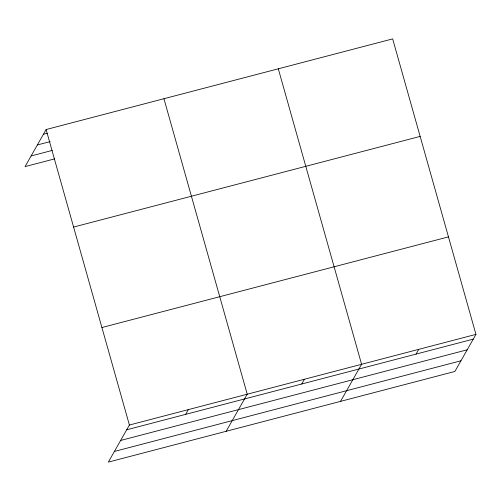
<?xml version="1.0" encoding="UTF-8"?>
<svg xmlns="http://www.w3.org/2000/svg" width="501" height="501" viewBox="0 0 501 501"><rect width="100%" height="100%" fill="white"/><g stroke="black" fill="none" stroke-linecap="round" stroke-linejoin="round"><path stroke-width="0.75" d="M46.111 129.54L129.396 425.036L108.335 462.11L454.889 371.46L475.95 334.386L392.665 38.89L46.111 129.54L25.05 166.614L54.509 158.911M185.614 414.377L188.313 409.624M226.164 431.286L247.225 394.212L163.94 98.722M301.708 384.01L304.408 379.257M340.53 401.37L361.59 364.302L278.299 68.806M416.068 354.094L418.767 349.341M43.412 134.293L47.188 133.31M37.35 144.958L50.194 141.601M31.106 155.949L52.261 150.419M73.597 227.053L420.145 136.404M101.916 327.522L448.464 236.873M129.396 425.036L475.95 334.386M126.697 429.789L473.251 339.139M120.641 440.454L467.189 349.804M114.397 451.445L460.951 360.789"/></g></svg>
